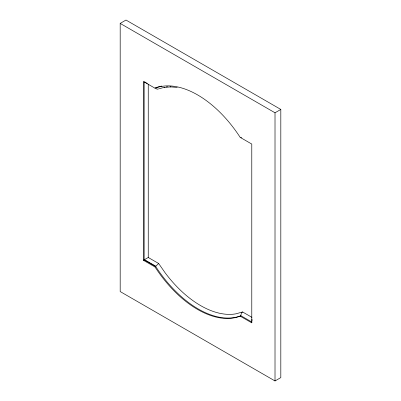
<?xml version="1.0" encoding="UTF-8"?>
<svg xmlns="http://www.w3.org/2000/svg" width="401" height="401" viewBox="0 0 401 401"><rect width="100%" height="100%" fill="white"/><g stroke="black" fill="none" stroke-linecap="round" stroke-linejoin="round"><path stroke-width="0.6" d="M251.973 319.191L251.993 320.955M251.958 317.361L242.6 311.958L236.024 313.808A91.172 52.641 60 0 1 165.222 272.936L158.646 263.487L155.022 266.981L143.408 260.279L143.408 81.503L155.022 88.21A93.739 54.12 60 0 1 240.174 137.368L251.783 144.074L251.783 322.85L240.174 316.143A93.739 54.12 60 0 1 155.022 266.981M120.185 23.403L125.989 20.05L280.815 109.438L280.815 377.597L275.011 380.95L120.185 291.562L120.185 23.403L275.011 112.786L280.815 109.438M155.022 88.21L155.748 87.789A93.739 54.12 60 0 1 161.929 86.05M158.646 88.897L156.981 89.202L155.884 88.12M143.408 260.279L148.25 257.487L158.646 263.487M242.6 311.958L241.392 313.081L240.861 315.336M240.174 316.143L240.901 315.722L251.983 322.123M159.247 88.731L164.626 87.218M241.592 137.834L240.861 137.378M164.079 87.463L170.585 86.887L170.285 86.867L177.197 87.418M147.032 83.243L147.378 83.248M146.671 83.167L144.791 81.914M144.45 259.678L155.884 266.279M275.011 112.786L275.011 380.95M148.25 84.145L148.25 257.487M144.134 81.709L144.134 259.858L155.748 266.56A93.739 54.12 60 0 0 240.901 315.722M166.37 86.862A91.172 52.641 60 0 1 167.533 86.711"/></g></svg>
